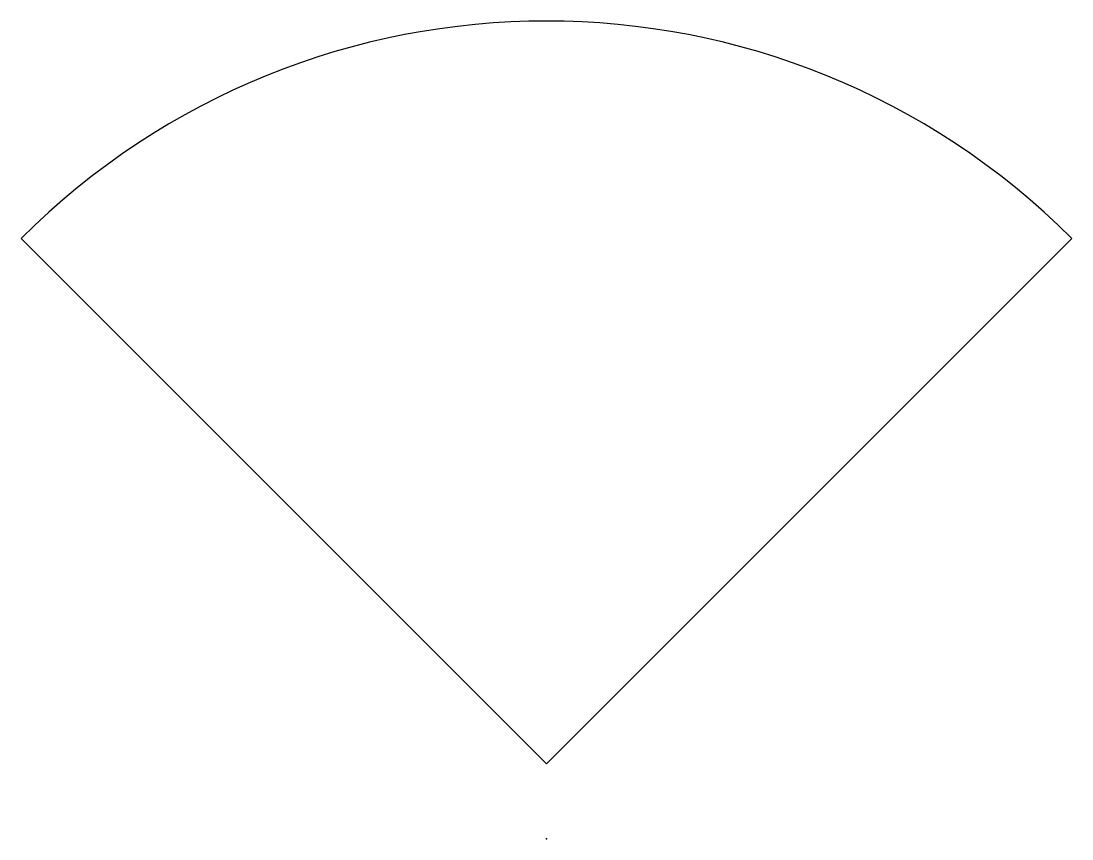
# Model space of a CAD drawing. Header units: millimetres. Extents: x -19.8 to 19.8, y 0 to 30.8.
import ezdxf

# ---------------------------------------------------------------- set-up
doc = ezdxf.new("R2010")
doc.units = ezdxf.units.MM
doc.header["$PDSIZE"] = -1

msp = doc.modelspace()

# ---------------------------------------------------------------- linework, layer by layer
at = {"color": 7, "linetype": 'Continuous'}
for p, q in [((0, 2.828), (-19.799, 22.627)), ((19.799, 22.627), (0, 2.828))]:
    msp.add_line(p, q, dxfattribs=at)
msp.add_arc((0, 2.828), 28, 45, 135, dxfattribs=at)
msp.add_point((0, 0), dxfattribs=at)

doc.saveas('drawing.dxf')
